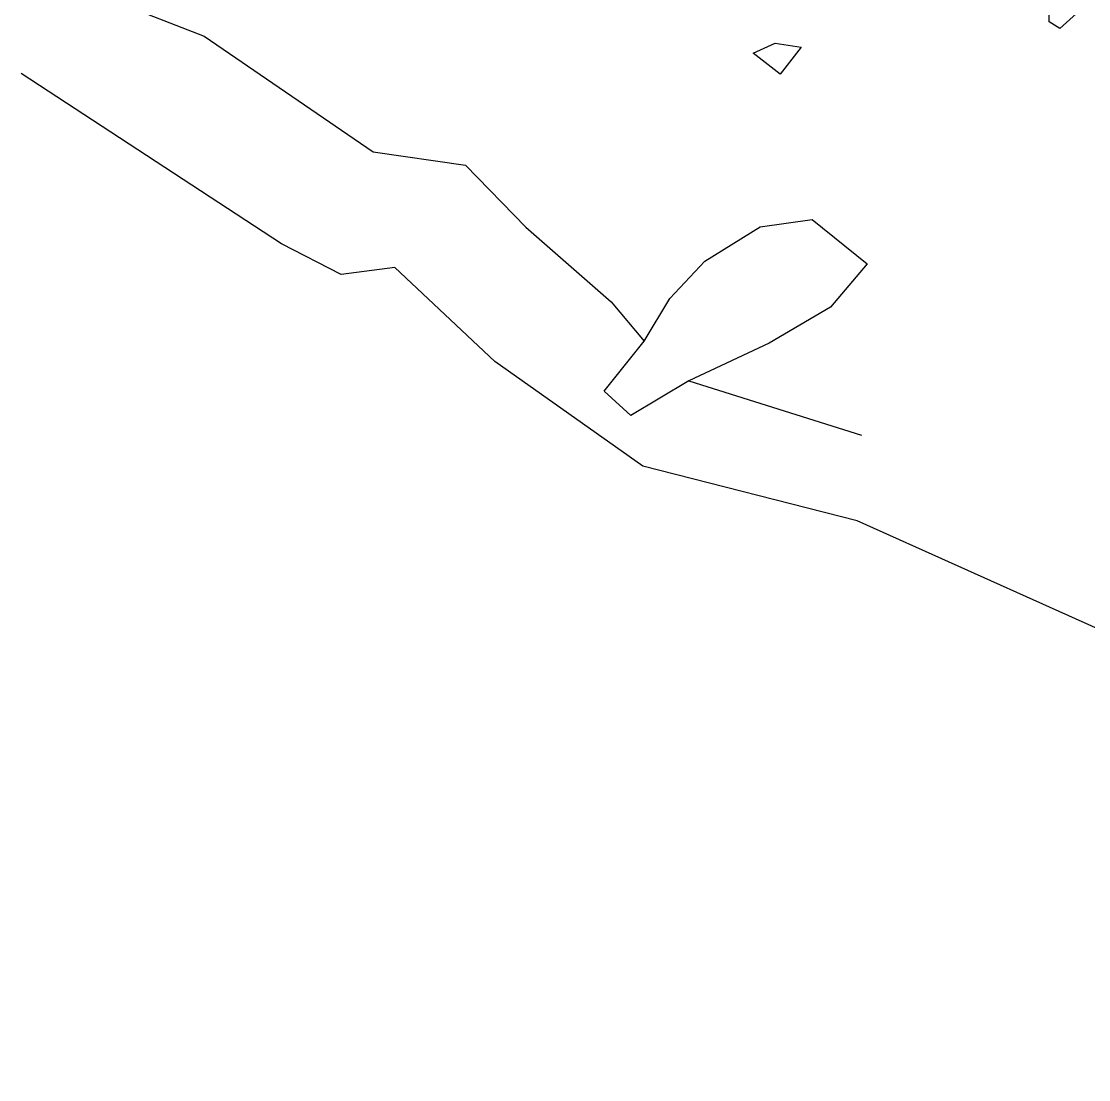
# Model space of a CAD drawing. Header units: metres. Extents: x -2.03 to 0.57, y -19.87 to -14.8.
# Drawn here: x -1.975 to -0.745, y -19.869 to -18.649 of the extents above; entities that cross this region are included whole.
import ezdxf

# ---------------------------------------------------------------- set-up
doc = ezdxf.new("R2010")
doc.units = ezdxf.units.M
doc.header["$LTSCALE"] = 25
doc.header["$MEASUREMENT"] = 0
doc.layers.add('BEFUND', color=1, linetype='CONTINUOUS')
doc.layers.add('STEINE', color=4, linetype='CONTINUOUS')

msp = doc.modelspace()

# ---------------------------------------------------------------- linework, layer by layer
at = {"layer": 'BEFUND'}
for points in [[(-1.9744, -18.5839), (-1.7648, -18.6658), (-1.5698, -18.7991), (-1.4637, -18.8144), (-1.394, -18.8859), (-1.2957, -18.972), (-1.2577, -19.0171)], [(0.5742, -19.8686), (0.4466, -19.8452), (0.371, -19.8478), (0.1994, -19.7475), (0.1759, -19.7364), (0.1333, -19.7475), (0.089, -19.7148), (0.0379, -19.7226), (0.0149, -19.7781), (-0.007, -19.775), (-0.1848, -19.6235), (-0.3055, -19.5731), (-0.5234, -19.4014), (-0.6629, -19.3811), (-1.0119, -19.2243), (-1.259, -19.1614), (-1.4299, -19.0406), (-1.5449, -18.9325), (-1.607, -18.9404), (-1.6756, -18.9051), (-1.9755, -18.7087)], [(-1.2063, -19.0631), (-1.0069, -19.1257)]]:
    msp.add_lwpolyline(points, dxfattribs=at)
at = {"layer": 'STEINE'}
for points in [[(-0.7909, -18.649), (-0.7911, -18.6028), (-0.7592, -18.6396), (-0.7783, -18.6568), (-0.7909, -18.649)], [(-1.1009, -18.7096), (-1.1321, -18.6853), (-1.1067, -18.6739), (-1.0765, -18.6783), (-1.1009, -18.7096)], [(-1.2728, -19.1029), (-1.3036, -19.075), (-1.2577, -19.0171), (-1.2281, -18.9679), (-1.1875, -18.9251), (-1.1239, -18.8853), (-1.0639, -18.8769), (-1.0005, -18.9282), (-1.043, -18.9781), (-1.1135, -19.0194), (-1.2063, -19.0631), (-1.2728, -19.1029)]]:
    msp.add_lwpolyline(points, dxfattribs=at)

doc.saveas('drawing.dxf')
